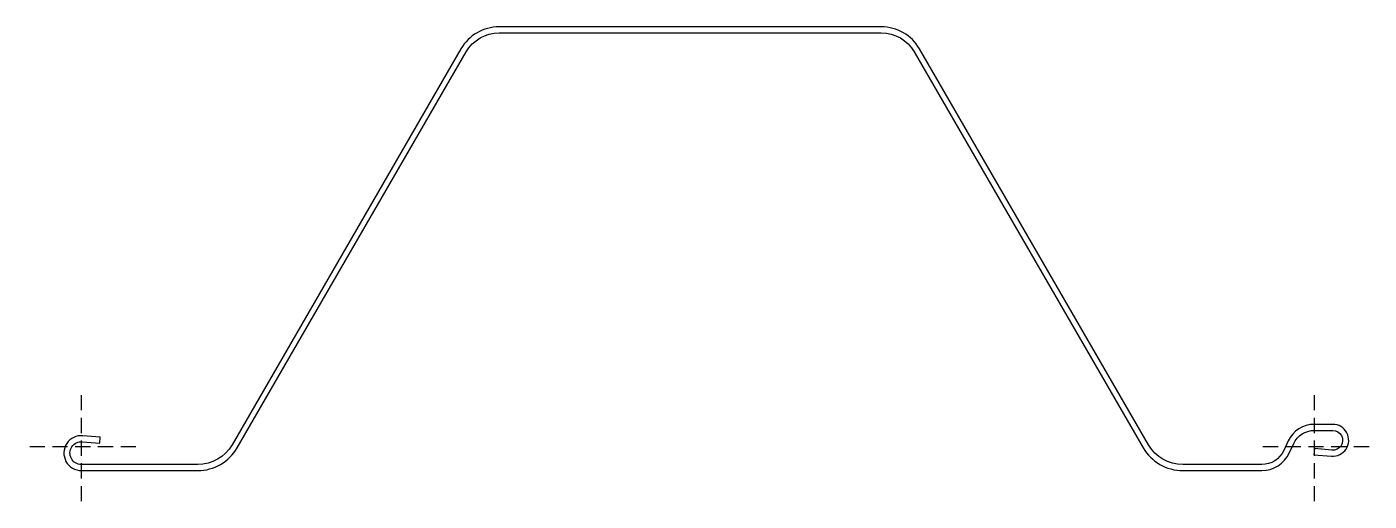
# Model space of a CAD drawing. Header units: millimetres. Extents: x -36 to 849, y -36 to 277.
import ezdxf

# ---------------------------------------------------------------- set-up
doc = ezdxf.new("R2010")
doc.units = ezdxf.units.MM
doc.linetypes.add('DASHED', pattern=[0.75, 0.5, -0.25])
doc.layers.add('ref', color=251, linetype='Continuous', plot=False)

msp = doc.modelspace()

# ---------------------------------------------------------------- linework, layer by layer
msp.add_lwpolyline([(527.36, 273.15, -0.267921), (549.09, 260.61), (699.99, -0.71, 0.267921), (726.05, -15.75), (778.14, -15.75, 0.291473), (796.26, -4.2), (799.2, 2.09, -0.291473), (812.79, 10.75), (824.96, 10.75, -1.044614), (824.39, -2.27), (812.93, -1.27), (812.58, -5.25), (824.04, -6.25, 1.044614), (824.96, 14.75), (812.79, 14.75, 0.291473), (795.57, 3.78), (792.64, -2.51, -0.291473), (778.14, -11.75), (726.05, -11.75, -0.267921), (703.46, 1.29), (552.55, 262.61, 0.267921), (527.36, 277.15), (275.4, 277.15, 0.267921), (250.21, 262.61), (99.3, 1.29, -0.267921), (76.71, -11.75), (0, -11.75, -1.044614), (0.66, 3.26), (12.11, 2.26), (12.46, 6.24), (1, 7.25, 1.044614), (0, -15.75), (76.71, -15.75, 0.267921), (102.77, -0.71), (253.67, 260.61, -0.267921), (275.4, 273.15)], format="xyb", close=True)
at = {"layer": 'ref', "linetype": 'DASHED', "ltscale": 20}
for p, q in [((0, -35.95), (0, 35.95)), ((813, -35.95), (813, 35.95)), ((35.95, 0), (-35.95, 0)), ((848.95, 0), (777.05, 0))]:
    msp.add_line(p, q, dxfattribs=at)

doc.saveas('drawing.dxf')
